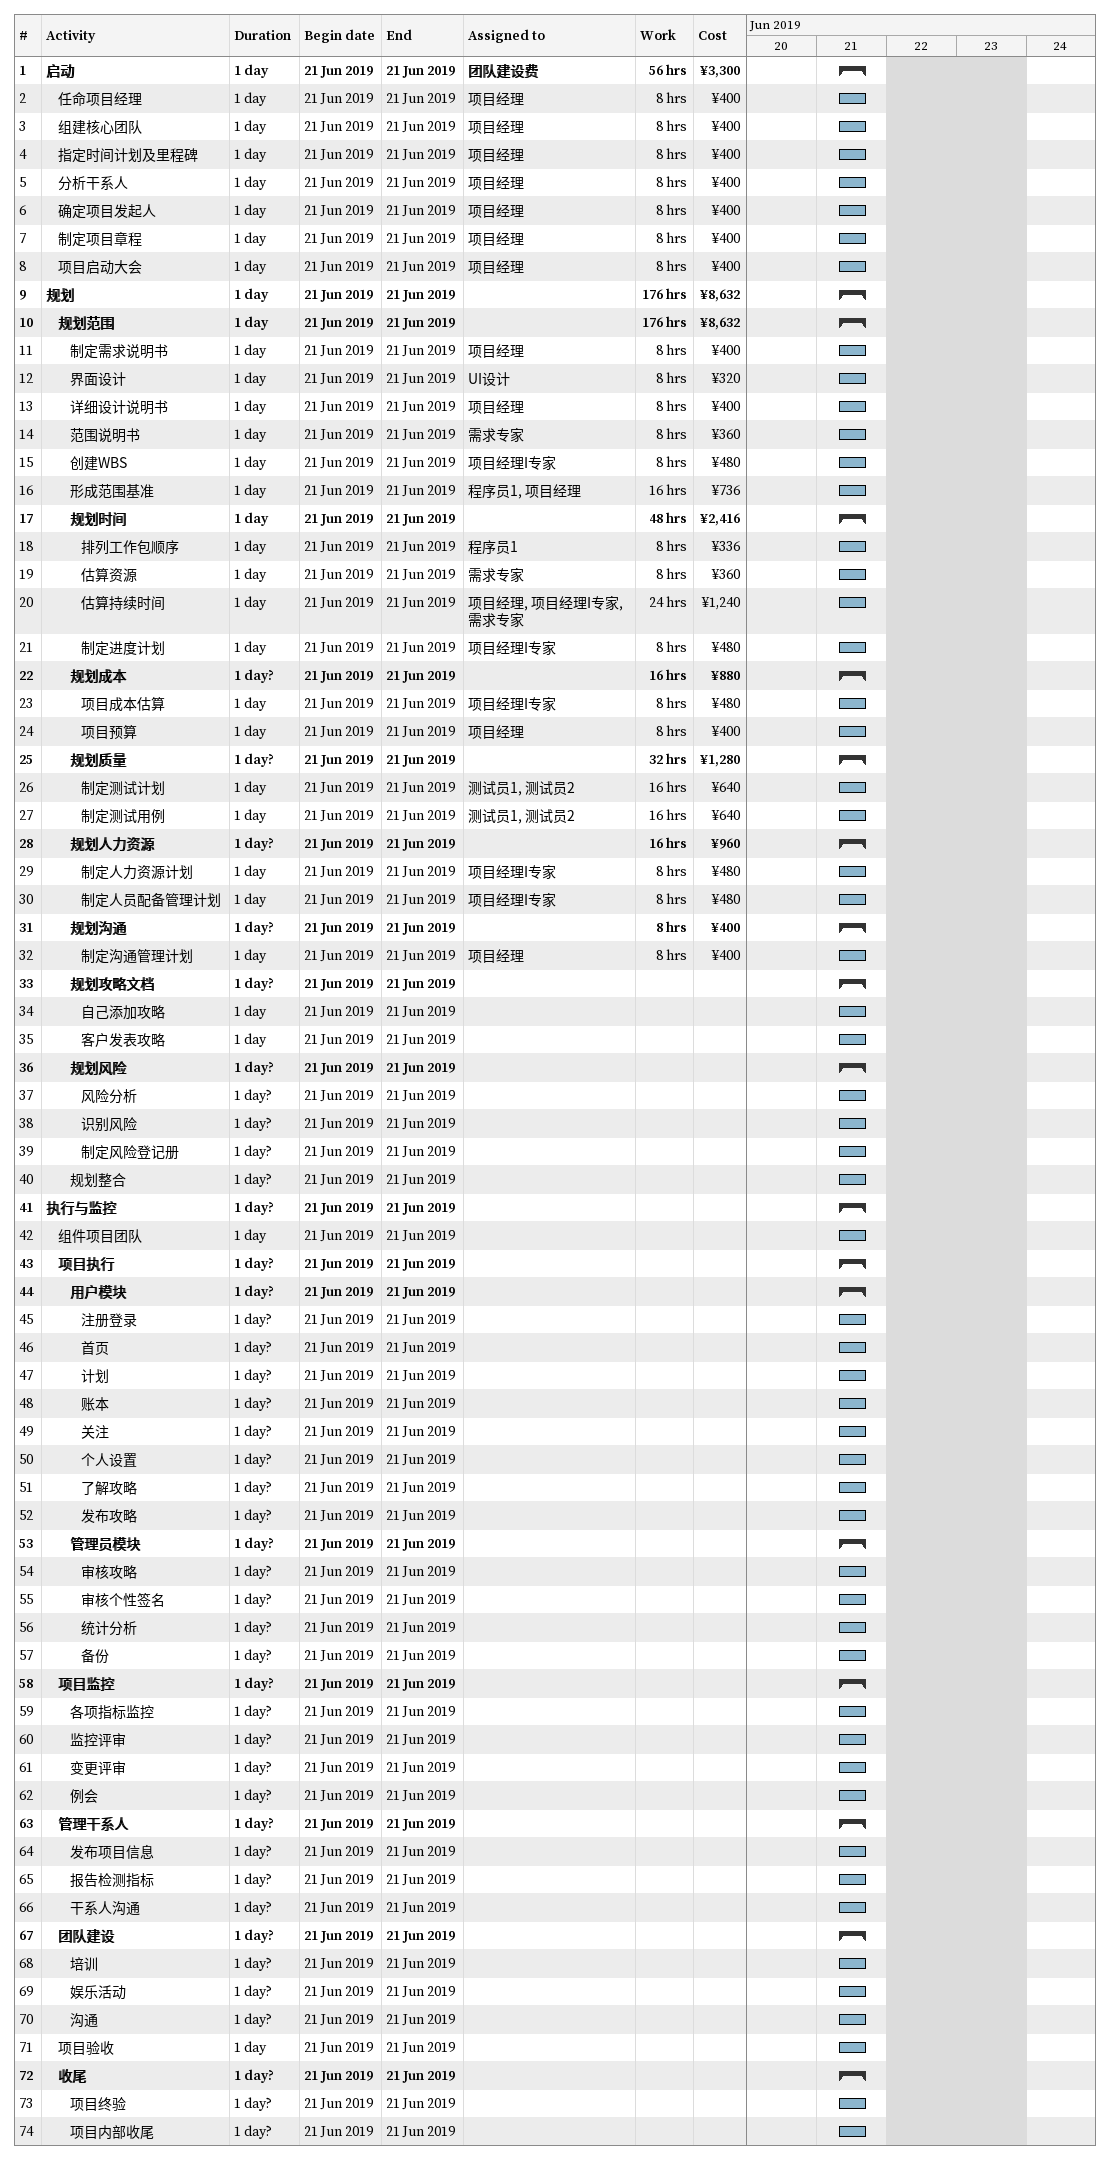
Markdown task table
| ID | Level | Task | Duration | Start | Finish | Resources | Work (h) | Cost (¥) |
|---|---|---|---|---|---|---|---|---|
| 1 | 1 | **启动** | 1d | 2019-06-21 | 2019-06-21 | 团队建设费 | 56 | 3300 |
| 2 | 2 | 任命项目经理 | 1d | 2019-06-21 | 2019-06-21 | 项目经理 | 8 | 400 |
| 3 | 2 | 组建核心团队 | 1d | 2019-06-21 | 2019-06-21 | 项目经理 | 8 | 400 |
| 4 | 2 | 指定时间计划及里程碑 | 1d | 2019-06-21 | 2019-06-21 | 项目经理 | 8 | 400 |
| 5 | 2 | 分析干系人 | 1d | 2019-06-21 | 2019-06-21 | 项目经理 | 8 | 400 |
| 6 | 2 | 确定项目发起人 | 1d | 2019-06-21 | 2019-06-21 | 项目经理 | 8 | 400 |
| 7 | 2 | 制定项目章程 | 1d | 2019-06-21 | 2019-06-21 | 项目经理 | 8 | 400 |
| 8 | 2 | 项目启动大会 | 1d | 2019-06-21 | 2019-06-21 | 项目经理 | 8 | 400 |
| 9 | 1 | **规划** | 1d | 2019-06-21 | 2019-06-21 |  | 176 | 8632 |
| 10 | 2 | **规划范围** | 1d | 2019-06-21 | 2019-06-21 |  | 176 | 8632 |
| 11 | 3 | 制定需求说明书 | 1d | 2019-06-21 | 2019-06-21 | 项目经理 | 8 | 400 |
| 12 | 3 | 界面设计 | 1d | 2019-06-21 | 2019-06-21 | UI设计 | 8 | 320 |
| 13 | 3 | 详细设计说明书 | 1d | 2019-06-21 | 2019-06-21 | 项目经理 | 8 | 400 |
| 14 | 3 | 范围说明书 | 1d | 2019-06-21 | 2019-06-21 | 需求专家 | 8 | 360 |
| 15 | 3 | 创建WBS | 1d | 2019-06-21 | 2019-06-21 | 项目经理I专家 | 8 | 480 |
| 16 | 3 | 形成范围基准 | 1d | 2019-06-21 | 2019-06-21 | 程序员1, 项目经理 | 16 | 736 |
| 17 | 3 | **规划时间** | 1d | 2019-06-21 | 2019-06-21 |  | 48 | 2416 |
| 18 | 4 | 排列工作包顺序 | 1d | 2019-06-21 | 2019-06-21 | 程序员1 | 8 | 336 |
| 19 | 4 | 估算资源 | 1d | 2019-06-21 | 2019-06-21 | 需求专家 | 8 | 360 |
| 20 | 4 | 估算持续时间 | 1d | 2019-06-21 | 2019-06-21 | 项目经理, 项目经理I专家, 需求专家 | 24 | 1240 |
| 21 | 4 | 制定进度计划 | 1d | 2019-06-21 | 2019-06-21 | 项目经理I专家 | 8 | 480 |
| 22 | 3 | **规划成本** | 1d? | 2019-06-21 | 2019-06-21 |  | 16 | 880 |
| 23 | 4 | 项目成本估算 | 1d | 2019-06-21 | 2019-06-21 | 项目经理I专家 | 8 | 480 |
| 24 | 4 | 项目预算 | 1d | 2019-06-21 | 2019-06-21 | 项目经理 | 8 | 400 |
| 25 | 3 | **规划质量** | 1d? | 2019-06-21 | 2019-06-21 |  | 32 | 1280 |
| 26 | 4 | 制定测试计划 | 1d | 2019-06-21 | 2019-06-21 | 测试员1, 测试员2 | 16 | 640 |
| 27 | 4 | 制定测试用例 | 1d | 2019-06-21 | 2019-06-21 | 测试员1, 测试员2 | 16 | 640 |
| 28 | 3 | **规划人力资源** | 1d? | 2019-06-21 | 2019-06-21 |  | 16 | 960 |
| 29 | 4 | 制定人力资源计划 | 1d | 2019-06-21 | 2019-06-21 | 项目经理I专家 | 8 | 480 |
| 30 | 4 | 制定人员配备管理计划 | 1d | 2019-06-21 | 2019-06-21 | 项目经理I专家 | 8 | 480 |
| 31 | 3 | **规划沟通** | 1d? | 2019-06-21 | 2019-06-21 |  | 8 | 400 |
| 32 | 4 | 制定沟通管理计划 | 1d | 2019-06-21 | 2019-06-21 | 项目经理 | 8 | 400 |
| 33 | 3 | **规划攻略文档** | 1d? | 2019-06-21 | 2019-06-21 |  |  |  |
| 34 | 4 | 自己添加攻略 | 1d | 2019-06-21 | 2019-06-21 |  |  |  |
| 35 | 4 | 客户发表攻略 | 1d | 2019-06-21 | 2019-06-21 |  |  |  |
| 36 | 3 | **规划风险** | 1d? | 2019-06-21 | 2019-06-21 |  |  |  |
| 37 | 4 | 风险分析 | 1d? | 2019-06-21 | 2019-06-21 |  |  |  |
| 38 | 4 | 识别风险 | 1d? | 2019-06-21 | 2019-06-21 |  |  |  |
| 39 | 4 | 制定风险登记册 | 1d? | 2019-06-21 | 2019-06-21 |  |  |  |
| 40 | 3 | 规划整合 | 1d? | 2019-06-21 | 2019-06-21 |  |  |  |
| 41 | 1 | **执行与监控** | 1d? | 2019-06-21 | 2019-06-21 |  |  |  |
| 42 | 2 | 组件项目团队 | 1d | 2019-06-21 | 2019-06-21 |  |  |  |
| 43 | 2 | **项目执行** | 1d? | 2019-06-21 | 2019-06-21 |  |  |  |
| 44 | 3 | **用户模块** | 1d? | 2019-06-21 | 2019-06-21 |  |  |  |
| 45 | 4 | 注册登录 | 1d? | 2019-06-21 | 2019-06-21 |  |  |  |
| 46 | 4 | 首页 | 1d? | 2019-06-21 | 2019-06-21 |  |  |  |
| 47 | 4 | 计划 | 1d? | 2019-06-21 | 2019-06-21 |  |  |  |
| 48 | 4 | 账本 | 1d? | 2019-06-21 | 2019-06-21 |  |  |  |
| 49 | 4 | 关注 | 1d? | 2019-06-21 | 2019-06-21 |  |  |  |
| 50 | 4 | 个人设置 | 1d? | 2019-06-21 | 2019-06-21 |  |  |  |
| 51 | 4 | 了解攻略 | 1d? | 2019-06-21 | 2019-06-21 |  |  |  |
| 52 | 4 | 发布攻略 | 1d? | 2019-06-21 | 2019-06-21 |  |  |  |
| 53 | 3 | **管理员模块** | 1d? | 2019-06-21 | 2019-06-21 |  |  |  |
| 54 | 4 | 审核攻略 | 1d? | 2019-06-21 | 2019-06-21 |  |  |  |
| 55 | 4 | 审核个性签名 | 1d? | 2019-06-21 | 2019-06-21 |  |  |  |
| 56 | 4 | 统计分析 | 1d? | 2019-06-21 | 2019-06-21 |  |  |  |
| 57 | 4 | 备份 | 1d? | 2019-06-21 | 2019-06-21 |  |  |  |
| 58 | 2 | **项目监控** | 1d? | 2019-06-21 | 2019-06-21 |  |  |  |
| 59 | 3 | 各项指标监控 | 1d? | 2019-06-21 | 2019-06-21 |  |  |  |
| 60 | 3 | 监控评审 | 1d? | 2019-06-21 | 2019-06-21 |  |  |  |
| 61 | 3 | 变更评审 | 1d? | 2019-06-21 | 2019-06-21 |  |  |  |
| 62 | 3 | 例会 | 1d? | 2019-06-21 | 2019-06-21 |  |  |  |
| 63 | 2 | **管理干系人** | 1d? | 2019-06-21 | 2019-06-21 |  |  |  |
| 64 | 3 | 发布项目信息 | 1d? | 2019-06-21 | 2019-06-21 |  |  |  |
| 65 | 3 | 报告检测指标 | 1d? | 2019-06-21 | 2019-06-21 |  |  |  |
| 66 | 3 | 干系人沟通 | 1d? | 2019-06-21 | 2019-06-21 |  |  |  |
| 67 | 2 | **团队建设** | 1d? | 2019-06-21 | 2019-06-21 |  |  |  |
| 68 | 3 | 培训 | 1d? | 2019-06-21 | 2019-06-21 |  |  |  |
| 69 | 3 | 娱乐活动 | 1d? | 2019-06-21 | 2019-06-21 |  |  |  |
| 70 | 3 | 沟通 | 1d? | 2019-06-21 | 2019-06-21 |  |  |  |
| 71 | 2 | 项目验收 | 1d | 2019-06-21 | 2019-06-21 |  |  |  |
| 72 | 2 | **收尾** | 1d? | 2019-06-21 | 2019-06-21 |  |  |  |
| 73 | 3 | 项目终验 | 1d? | 2019-06-21 | 2019-06-21 |  |  |  |
| 74 | 3 | 项目内部收尾 | 1d? | 2019-06-21 | 2019-06-21 |  |  |  |
